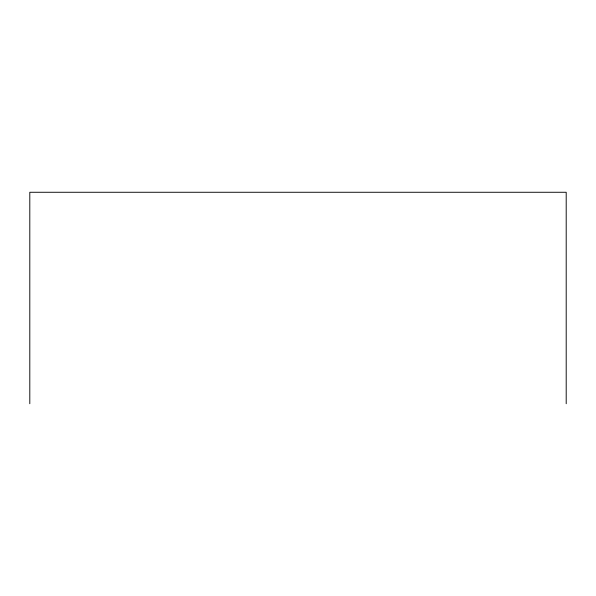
<?xml version="1.0" encoding="UTF-8"?>
<svg xmlns="http://www.w3.org/2000/svg" width="596" height="596" viewBox="0 0 596 596"><rect width="100%" height="100%" fill="white"/><g stroke="black" fill="none" stroke-linecap="round" stroke-linejoin="round"><path stroke-width="0.89" d="M566.2 403.73L566.2 192.27L29.8 192.27L29.8 403.73"/></g></svg>
